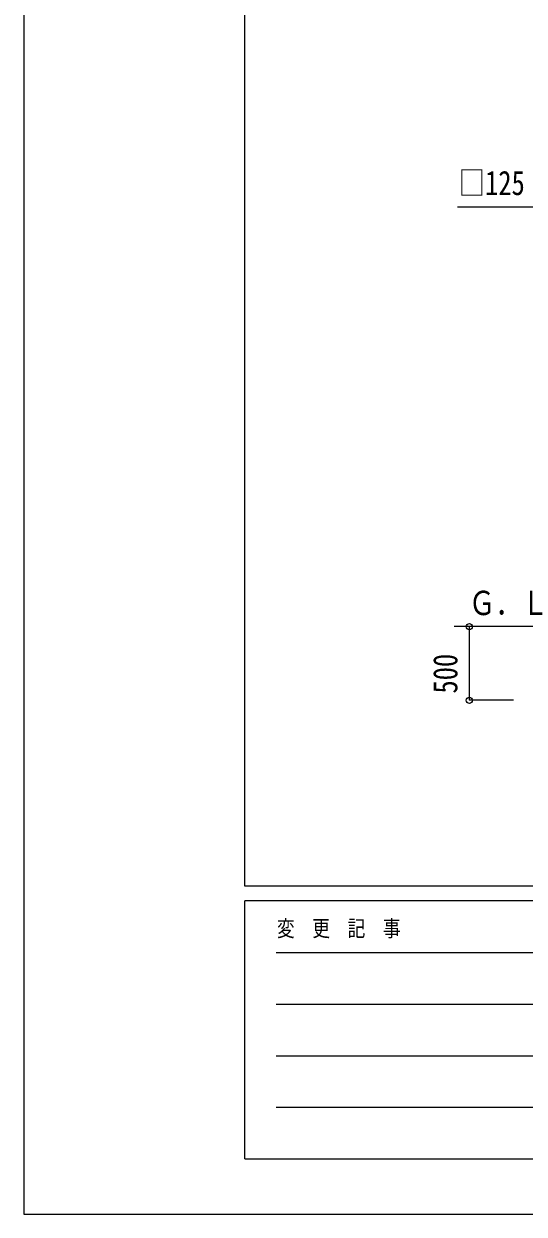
# Model space of a CAD drawing. Units: millimetres, scale not verified. Extents: x -21025 to 21025, y -14850 to 14850.
# Drawn here: x -21025 to -17628, y -14850 to -6777 of the extents above; entities that cross this region are included whole.
import ezdxf
from ezdxf.enums import TextEntityAlignment as Align

# ---------------------------------------------------------------- set-up
doc = ezdxf.new("R2010")
doc.units = ezdxf.units.MM
doc.header["$LTSCALE"] = 60
for name, color, linetype in [('0-6_YKK_A1', 4, 'Continuous'), ('0-7_YKK_D', 6, 'Continuous'), ('0-8_YKK_ZWAK', 7, 'Continuous')]:
    doc.layers.add(name, color=color, linetype=linetype)
doc.styles.add('ＭＳ ゴシック', font='')
doc.styles.get('ＭＳ ゴシック').set_extended_font_data('MS Gothic')

msp = doc.modelspace()

# ---------------------------------------------------------------- linework, layer by layer
at = {"layer": '0-6_YKK_A1'}
msp.add_line((-17332.9, -10865), (-18102.9, -10865), dxfattribs=at)
at = {"layer": '0-7_YKK_D'}
for p, q in [((-18000.4, -11365), (-18000.4, -10865)), ((-17700.4, -11365), (-18001.4, -11365))]:
    msp.add_line(p, q, dxfattribs=at)
msp.add_lwpolyline([(-17207.9, -8020), (-17332.9, -8020), (-18081.9, -8020)], dxfattribs=at)
for centre in [(-18000.4, -10865), (-18000.4, -11365)]:
    msp.add_circle(centre, 21.25, dxfattribs=at)
at = {"layer": '0-8_YKK_ZWAK'}
for p, q in [((-19524.9, -12625), (-19524.9, 13875)), ((19475.1, -12625), (-19524.9, -12625)), ((-6524.9, -12725), (-19524.9, -12725)), ((-19524.9, -14475), (-19524.9, -12725)), ((-19312.4, -13075), (-6774.9, -13075)), ((-19312.4, -13425), (-6774.9, -13425)), ((-19312.4, -13775), (-6774.9, -13775)), ((-19312.4, -14125), (-6774.9, -14125)), ((-19524.9, -14475), (-6524.9, -14475))]:
    msp.add_line(p, q, dxfattribs=at)
msp.add_lwpolyline([(-21025, -14850), (21025, -14850), (21025, 14850), (-21025, 14850)], close=True, dxfattribs=at)

# ---------------------------------------------------------------- texts
at = {"layer": '0-6_YKK_A1', "style": 'ＭＳ ゴシック', "width": 0.8}
msp.add_text('Ｇ．Ｌ', height=165, dxfattribs=at).set_placement((-18004.63, -10836.55), align=Align.BOTTOM_LEFT)
at = {"layer": '0-7_YKK_D', "style": 'ＭＳ ゴシック', "width": 0.8}
msp.add_text('□125', height=165, dxfattribs=at).set_placement((-18073.9, -7988), align=Align.BOTTOM_LEFT)
msp.add_text('500', height=165, rotation=90, dxfattribs=at).set_placement((-18032.4, -11319), align=Align.BOTTOM_LEFT)
at = {"layer": '0-8_YKK_ZWAK', "style": 'ＭＳ ゴシック', "width": 0.8}
msp.add_text('変  更  記  事', height=110, dxfattribs=at).set_placement((-19306.55, -13000), align=Align.BOTTOM_LEFT)

doc.saveas('drawing.dxf')
